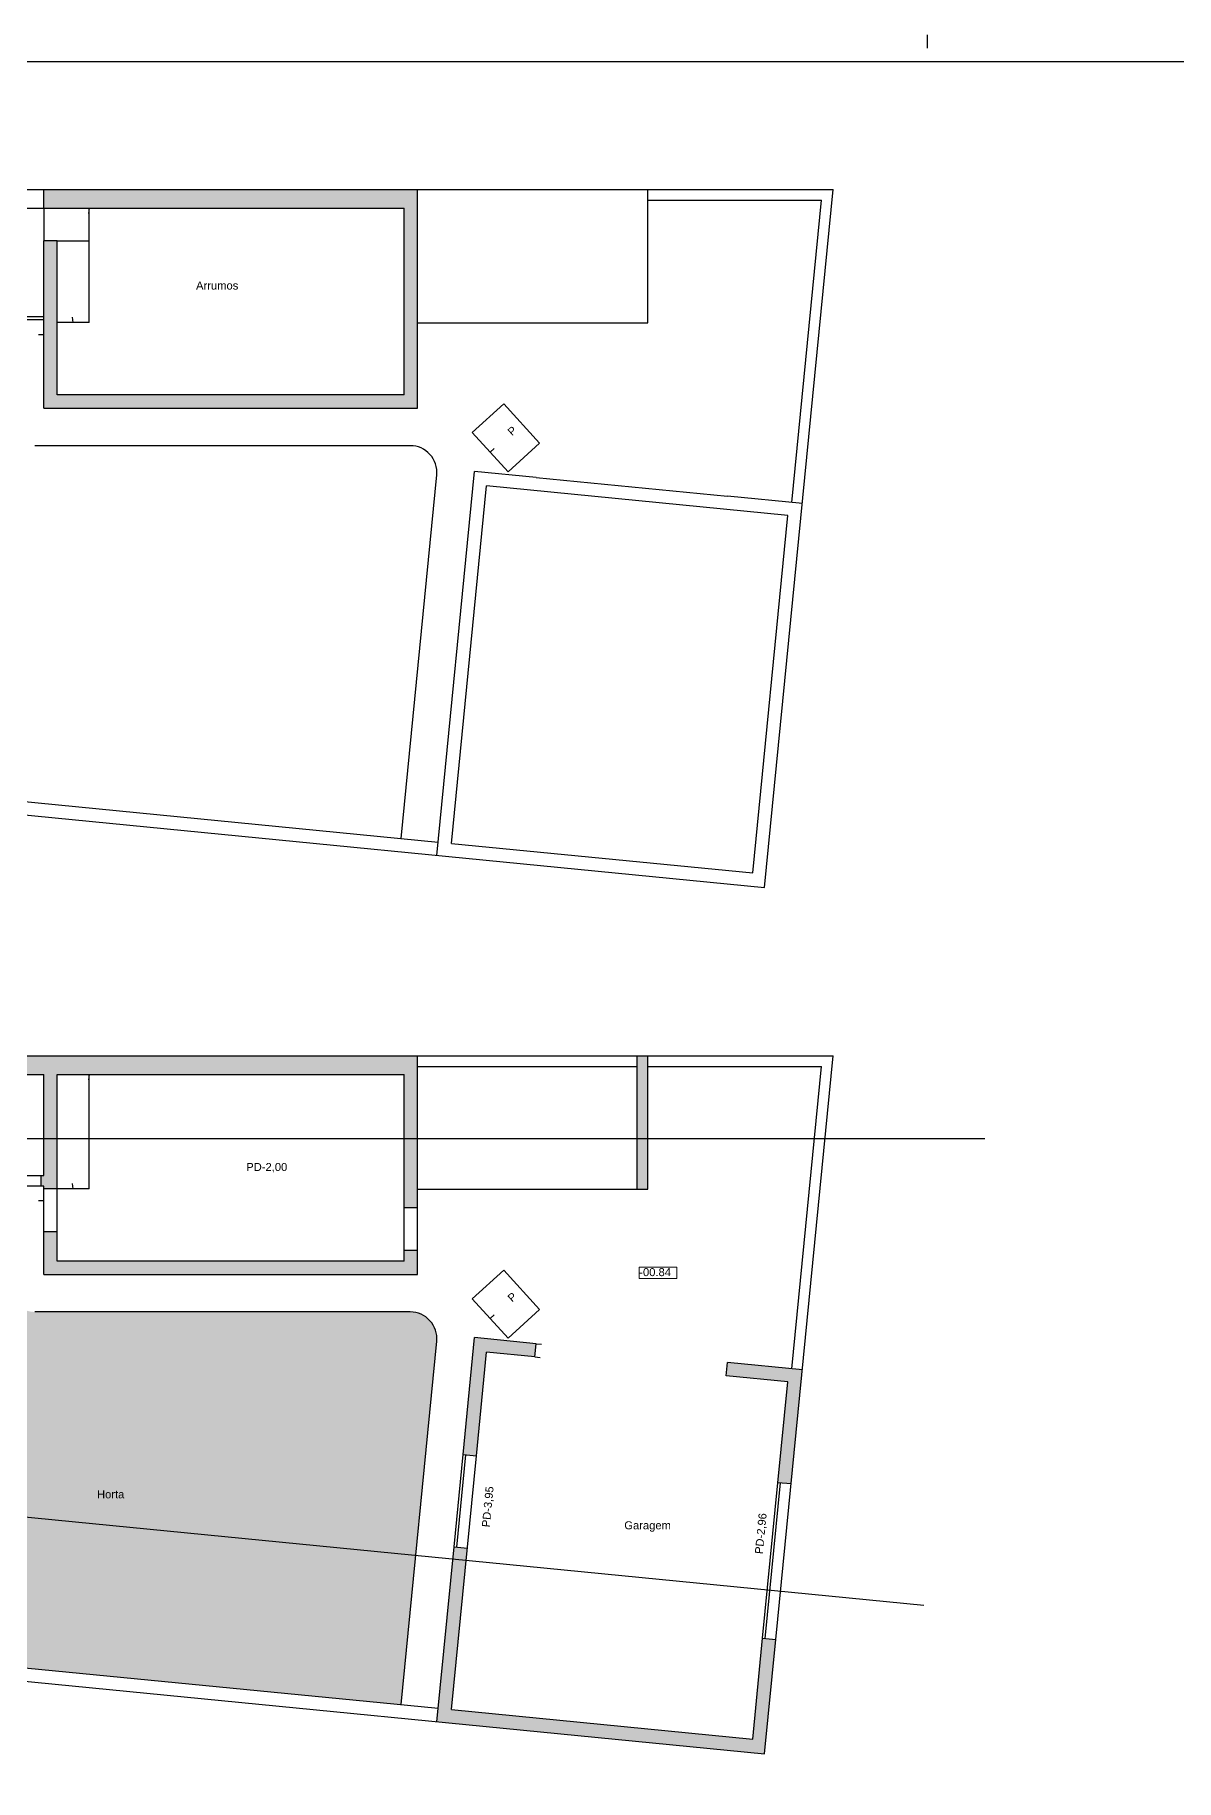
# Model space of a CAD drawing. Header units: metres. Extents: x 0 to 84.5, y 0 to 59.4.
# Drawn here: x 25.78 to 47.16, y 26.69 to 59.4 of the extents above; entities that cross this region are included whole.
import ezdxf
from ezdxf.xclip import XClip

# ---------------------------------------------------------------- set-up
doc = ezdxf.new("R2010")
doc.units = ezdxf.units.M
doc.header["$MEASUREMENT"] = 0
doc.header["$XCLIPFRAME"] = 0
doc.set_wipeout_variables(frame=1)
doc.linetypes.add('Ponteado', pattern=[0.00025, 0, -0.00025])
doc.linetypes.add('Wipeout_Contour', pattern=[1, 0, -1])
doc.layers.add('A-Folha rótulo', color=7, linetype='Continuous')
doc.layers.add('A-Percursos', color=7, linetype='Continuous')
doc.styles.add('GENERATED_STYLE_2', font='swiss.ttf')

# ---------------------------------------------------------------- blocks, each defined once
blk = doc.blocks.new('Desenho_1_2', base_point=(-0.6638176144193568, -0.4464974306380775))
at = {"color": 254, "linetype": 'Wipeout_Contour', "lineweight": 0, "ltscale": 3.557082242551806}
blk.add_wipeout([(8.881784197001252e-16, 5.806466418789569e-14), (0.845, 5.806466418789569e-14), (0.845, 0.594), (8.881784197001252e-16, 0.594)], dxfattribs=at)
at = {"layer": 'A-Percursos', "linetype": 'Continuous', "lineweight": 0, "ltscale": 1000, "true_color": 0xe5e5e5}
for points in [[(0.2594628862114767, 0.5615108595866393), (0.261962886211478, 0.5615108595866395), (0.3269628862114818, 0.5615108595866393), (0.3294628862114807, 0.5615108595866393), (0.3294628862114805, 0.5650108595866471), (0.2594628862114767, 0.5650108595866378)], [(0.3269628856228866, 0.5615108584219727), (0.3269628856228866, 0.528510859586645), (0.3294628862114831, 0.528510859586645), (0.3294628862114831, 0.5615108584219727)], [(0.2594628850149158, 0.540610860124431), (0.2594628850149158, 0.5401108600067117), (0.2619628856035123, 0.5401108600067117), (0.2619628856035123, 0.5554110757780103), (0.2594628850149158, 0.5554110757780103), (0.2594628850149158, 0.5426108605953083)], [(0.3294628862114841, 0.5240108595866447), (0.3294628862114831, 0.528510859586645), (0.3269628862114818, 0.5285108595866445), (0.326962886211482, 0.5265108595866443), (0.2619628862114827, 0.5265108595866398), (0.2619628862114766, 0.5401108600067117), (0.2594628862114851, 0.540110860006711), (0.2594628862114845, 0.5240108595866396)], [(0.1260582005584707, 0.4025524832779835), (0.1260582005584615, 0.3939524832779839), (0.1288748672251251, 0.3939524832779819), (0.1288748672251304, 0.3994524832779818), (0.1708628862115015, 0.3994524832779491), (0.1708628862114773, 0.3754524832779477), (0.1585128862114813, 0.3754524832779572), (0.158512886211476, 0.3722351731195567), (0.1734628862114768, 0.3722351731195446), (0.1734628862114799, 0.3782524832779541), (0.1862602920316155, 0.3782524832779558), (0.1862602920316172, 0.3802524832779551), (0.1734628862114828, 0.3802524832779529), (0.1734628862114971, 0.3991524832779532), (0.2594628862114767, 0.3991524832779657), (0.2594628862114808, 0.3802524832779678), (0.2589628862114837, 0.3802524832779677), (0.2589628862114821, 0.3782524832779656), (0.2594628862114818, 0.3782524832779659), (0.2594628862114809, 0.3777524832779661), (0.261962886211481, 0.377752483277966), (0.261962886211478, 0.3991524832779659), (0.3269628862114818, 0.3991524832779739), (0.3269628862114807, 0.3741524832779718), (0.3294628862114831, 0.3741524832779713), (0.3294628862114805, 0.4026524832779735), (0.1734628862115014, 0.4026524832779526), (0.1288748672251343, 0.4026524832779811), (0.101024867225133, 0.4026524832780027), (0.10102486722513, 0.3994524832780023), (0.1077985927153324, 0.3994524832779968)], [(0.370662886211482, 0.4026524832779796), (0.3706628862114838, 0.3776524832779795), (0.3726628862114842, 0.3776524832779793), (0.3726628862114849, 0.4026524832779794)], [(0.3294628862114841, 0.3616524832779712), (0.3294628862114831, 0.3661524832779716), (0.3269628862114818, 0.3661524832779709), (0.326962886211482, 0.3641524832779708), (0.2619628862114827, 0.3641524832779662), (0.2619628862114801, 0.3697524832779671), (0.2594628862114848, 0.3697524832779665), (0.2594628862114845, 0.3616524832779661)], [(0.342447114568144, 0.347099076721865), (0.3515035957591184, 0.3462101737814171), (0.3517477998636342, 0.3486982180646524), (0.3402032743894279, 0.3498313251096191), (0.3380542782696636, 0.3279365354171527), (0.340542322552897, 0.327692331312635)], [(0.4016082072996567, 0.3438043678100957), (0.3875756375422137, 0.3451816789595806), (0.3873314334376949, 0.3426936346763469), (0.3988759589119035, 0.3415605276313796), (0.397020007717561, 0.3226513910787974), (0.3995080520007943, 0.3224071869742792)], [(0.3363546177022132, 0.3106197472058404), (0.333138379521022, 0.2778514895387457), (0.3945433124312516, 0.2718245322392239), (0.3966459798958377, 0.2932473079747689), (0.3941579356126013, 0.2934915120792885), (0.3923019844182607, 0.2745823755267052), (0.3358731400745001, 0.28012092461719), (0.3388426619854479, 0.3103755431013224)]]:
    blk.add_hatch(color=254, dxfattribs=at).paths.add_polyline_path(points)
at = {"layer": 'A-Percursos', "linetype": 'Continuous', "lineweight": 0, "ltscale": 1000, "true_color": 0x534e3e}
blk.add_hatch(color=59, dxfattribs=at).paths.add_polyline_path([(0.3264185717982068, 0.2810489002143608), (0.3331041462438032, 0.3491640750689327, 0.4431686787776788), (0.3281280576773336, 0.3546524832779707), (0.2577970094773948, 0.3546524832779664, -0.2769588087507661), (0.2533854646861262, 0.3572991298079926), (0.2510631535730519, 0.3616524832779654), (0.2269679867900891, 0.3616524832779638), (0.206039456616063, 0.2928642341390427)])
at = {"layer": 'A-Folha rótulo', "linetype": 'Continuous', "ltscale": 1000}
for p, q in [((0.4250000032037531, 0.5940000032038102), (0.4250000032037531, 0.5915000000000574)), ((0.005999997615812817, 0.5889999967963047), (0.839000002384188, 0.5889999967963047))]:
    blk.add_line(p, q, dxfattribs=at)
at = {"layer": 'A-Folha rótulo', "color": 252, "linetype": 'Continuous', "lineweight": 0, "ltscale": 1000}
for p, q in [((0.3780778918711113, 0.363016287655328), (0.3710486530082497, 0.363016287655328)), ((0.3710486530082497, 0.363016287655328), (0.3710486530082497, 0.3608984992281768)), ((0.3710486530082497, 0.3608984992281768), (0.3780778918711113, 0.3608984992281768)), ((0.3780778918711113, 0.3608984992281768), (0.3780778918711113, 0.363016287655328))]:
    blk.add_line(p, q, dxfattribs=at)
at = {"layer": 'A-Percursos', "linetype": 'Continuous', "ltscale": 1000}
for p, q in [((0.1734628910813492, 0.5650108602002101), (0.3294628920499254, 0.5650108602002101)), ((0.2594628904853021, 0.5615108657881509), (0.2594628904853021, 0.5650108602002101)), ((0.3294628920499254, 0.5240108555063399), (0.3294628920499254, 0.5650108602002101)), ((0.3294628920499254, 0.5650108602002101), (0.4073842145888472, 0.5650108602002101)), ((0.3726628824386672, 0.5400108533456693), (0.3726628824386672, 0.5650108602002101)), ((0.3726628824386672, 0.5630108651921037), (0.4051782983006704, 0.5630108651921037)), ((0.3945433090742202, 0.4341829036579981), (0.4073842145888472, 0.5650108602002101)), ((0.3996177689811177, 0.5063581108588421), (0.4051782983006704, 0.5630108651921037)), ((0.1734628910813492, 0.5615108657881509), (0.2594628904853021, 0.5615108657881509)), ((0.2594628904853021, 0.5615108657881509), (0.3269628888461728, 0.5615108657881509)), ((0.2594628904853021, 0.5615108657881509), (0.2594628904853021, 0.5554110805885943)), ((0.2679628913048667, 0.5401108549847986), (0.2679628913048667, 0.5615108657881509)), ((0.3269628888461728, 0.5265108587100925), (0.3269628888461728, 0.5615108657881509)), ((0.2594628904853021, 0.5406108631804452), (0.2594628904853021, 0.5554110805885943)), ((0.2619628810975616, 0.5554110805885943), (0.2594628904853021, 0.5554110805885943)), ((0.2619628810975616, 0.5265108587100925), (0.2619628810975616, 0.5554110805885943)), ((0.2619628810975616, 0.5554110805885943), (0.2679628913048667, 0.5554110805885943)), ((0.1734628910813492, 0.5412070829757626), (0.2594628904853021, 0.5412070829757626)), ((0.2594628904853021, 0.5406108631804452), (0.1734628910813492, 0.5406108631804452)), ((0.2594628904853021, 0.5240108555063399), (0.2594628904853021, 0.5406108631804452)), ((0.2679628913048667, 0.5401108549847986), (0.2619628810975616, 0.5401108549847986)), ((0.3294628920499254, 0.5400108533456693), (0.3726628824386672, 0.5400108533456693)), ((0.2594628904853021, 0.5240108555063399), (0.3294628920499254, 0.5240108555063399)), ((0.3269628888461728, 0.5265108587100925), (0.2619628810975616, 0.5265108587100925)), ((0.3456514978661522, 0.5248594969661782), (0.3397304489128107, 0.5194797940807145)), ((0.3523761233251084, 0.517458192070248), (0.3456514978661522, 0.5248594969661782)), ((0.3281280552624996, 0.5170108540907281), (0.2577970107497086, 0.5170108540907281)), ((0.346455074371767, 0.5120784891847844), (0.3397304489128107, 0.5194797940807145)), ((0.346455074371767, 0.5120784891847844), (0.3523761233251084, 0.517458192070248)), ((0.3264185711858957, 0.4434072804908427), (0.333104150424386, 0.5115224488443223)), ((0.3331383741029498, 0.4402098596607876), (0.3402032720746018, 0.5121896972528769)), ((0.3517477952220876, 0.5110565887782804), (0.3402032720746018, 0.5121896972528769)), ((0.3517477952220876, 0.5110565887782804), (0.3875756426131898, 0.507540049144134)), ((0.3358731456977331, 0.4424793000322442), (0.3424471139403482, 0.50945745654823)), ((0.3988759537497322, 0.5039188993843409), (0.3424471139403482, 0.50945745654823)), ((0.4016082070458722, 0.5061627412500873), (0.3875756426131898, 0.507540049144134)), ((0.3923019855071173, 0.4369407554598483), (0.3988759537497322, 0.5039188993843409)), ((0.1995337288850351, 0.455861148686966), (0.3333850918210434, 0.4427234994516943)), ((0.1987839936044162, 0.4533968927324564), (0.3945433090742202, 0.4341829036579981)), ((0.3358731456977331, 0.4424793000322442), (0.3923019855071173, 0.4369407554598483)), ((0.1734628910813492, 0.40265248253588), (0.3294628920499254, 0.40265248253588)), ((0.3294628920499254, 0.3616524778420098), (0.3294628920499254, 0.40265248253588)), ((0.3294628920499254, 0.40265248253588), (0.4073842145888472, 0.40265248253588)), ((0.370662887430561, 0.3776524882728326), (0.370662887430561, 0.40265248253588)), ((0.3726628824386672, 0.3776524882728326), (0.3726628824386672, 0.40265248253588)), ((0.3966459751180178, 0.2932473022167566), (0.4073842145888472, 0.40265248253588)), ((0.1734628910813492, 0.3991524881238208), (0.2594628904853021, 0.3991524881238208)), ((0.2594628904853021, 0.3802524805242214), (0.2594628904853021, 0.3991524881238208)), ((0.2619628810975616, 0.3991524881238208), (0.3269628888461728, 0.3991524881238208)), ((0.2619628810975616, 0.3641524810457626), (0.2619628810975616, 0.3991524881238208)), ((0.2679628913048667, 0.3777524773204687), (0.2679628913048667, 0.3991524881238208)), ((0.3269628888461728, 0.3641524810457626), (0.3269628888461728, 0.3991524881238208)), ((0.3294628920499254, 0.4006524875277738), (0.370662887430561, 0.4006524875277738)), ((0.3726628824386672, 0.4006524875277738), (0.4051782983006704, 0.4006524875277738)), ((0.3996177689811177, 0.343999733194512), (0.4051782983006704, 0.4006524875277738)), ((0.02532022111854269, 0.3871463734264936), (0.4358375643730781, 0.3871463734264936)), ((0.1734628910813492, 0.3802524805242214), (0.2594628904853021, 0.3802524805242214)), ((0.2589628822896556, 0.3782524855161152), (0.2589628822896556, 0.3802524805242214)), ((0.2594628904853021, 0.3782524855161152), (0.1734628910813492, 0.3782524855161152)), ((0.2594628904853021, 0.3616524778420098), (0.2594628904853021, 0.3782524855161152)), ((0.2679628913048667, 0.3777524773204687), (0.2594628904853021, 0.3777524773204687)), ((0.3294628920499254, 0.3776524882728326), (0.3726628824386672, 0.3776524882728326)), ((0.3294628920499254, 0.3741524812692802), (0.3269628888461728, 0.3741524812692802)), ((0.2594628904853021, 0.3697524846965505), (0.2619628810975616, 0.3697524846965505)), ((0.3269628888461728, 0.3641524810457626), (0.2619628810975616, 0.3641524810457626)), ((0.3294628920499254, 0.366152488645362), (0.3269628888461728, 0.366152488645362)), ((0.2594628904853021, 0.3616524778420098), (0.3294628920499254, 0.3616524778420098)), ((0.3456514978661522, 0.3625011193018482), (0.3397304489128107, 0.3571214164163846)), ((0.3523761233251084, 0.355099814405918), (0.3456514978661522, 0.3625011193018482)), ((0.346455074371767, 0.3497201115204544), (0.3397304489128107, 0.3571214164163846)), ((0.3281280552624996, 0.3546524890178914), (0.2577970107497086, 0.3546524890178914)), ((0.346455074371767, 0.3497201115204544), (0.3523761233251084, 0.355099814405918)), ((0.3264185711858957, 0.2810489028265127), (0.333104150424386, 0.3491640711799924)), ((0.3380542819272589, 0.3279365386507265), (0.3402032720746018, 0.3498313195885469)), ((0.3517477952220876, 0.3486982237054436), (0.3402032720746018, 0.3498313195885469)), ((0.3405423232124555, 0.327692326639783), (0.3424471139403482, 0.3470990788839001)), ((0.3515035958026374, 0.3462101698287538), (0.3424471139403482, 0.3470990788839001)), ((0.3515035958026374, 0.3462101698287538), (0.3517477952220876, 0.3486982237054436)), ((0.3873314306022464, 0.3426936301946075), (0.3875756426131898, 0.3451816840712972)), ((0.4016082070458722, 0.3438043635857573), (0.3875756426131898, 0.3451816840712972)), ((0.3988759537497322, 0.341560521720011), (0.3873314306022464, 0.3426936301946075)), ((0.3970200054240283, 0.3226513852878292), (0.3988759537497322, 0.341560521720011)), ((0.3358731456977331, 0.2801209223679141), (0.3405423232124555, 0.327692326639783)), ((0.3363546192153642, 0.3106197476337511), (0.3380542819272589, 0.3279365386507265)), ((0.3368522224358063, 0.3105709052315624), (0.338551885147701, 0.3278876962485378)), ((0.3380542819272589, 0.3279365386507265), (0.3405423232124555, 0.327692326639783)), ((0.2022811171560219, 0.3214942144696951), (0.424401479165177, 0.2996928624115447)), ((0.3941579338328212, 0.2934915142277), (0.3970200054240283, 0.3226513852878292)), ((0.3946555496447564, 0.2934426718255114), (0.3975176212359636, 0.3226025554771337)), ((0.3995080467092249, 0.322407185868379), (0.3970200054240283, 0.3226513852878292)), ((0.3331383741029498, 0.2778514945879508), (0.3363546192153642, 0.3106197476337511)), ((0.3363546192153642, 0.3106197476337511), (0.3388426605005608, 0.3103755482143009)), ((0.1995337288850351, 0.2935027836141292), (0.3333850918210434, 0.2803651343788576)), ((0.3923019855071173, 0.2745823777955183), (0.3941579338328212, 0.2934915142277)), ((0.3941579338328212, 0.2934915142277), (0.3966459751180178, 0.2932473022167566)), ((0.3945433090742202, 0.2718245259936682), (0.3966459751180178, 0.2932473022167566)), ((0.1987839936044162, 0.2910385150681263), (0.3945433090742202, 0.2718245259936682)), ((0.3358731456977331, 0.2801209223679141), (0.3923019855071173, 0.2745823777955183))]:
    blk.add_line(p, q, dxfattribs=at)
at = {"layer": 'A-Percursos', "linetype": 'Ponteado', "ltscale": 1000}
for p, q in [((0.2649628924969608, 0.5401108549847986), (0.2619628810975616, 0.5615108657881509)), ((0.2679628913048667, 0.5615108657881509), (0.2649628924969608, 0.5401108549847986)), ((0.2594628904853021, 0.5378108550593046), (0.1734628910813492, 0.5378108550593046)), ((0.3430927679380354, 0.5157791416327495), (0.3490138042998837, 0.521158844518213)), ((0.2649628924969608, 0.3777524773204687), (0.2619628810975616, 0.3991524881238208)), ((0.2679628913048667, 0.3991524881238208), (0.2649628924969608, 0.3777524773204687)), ((0.2594628904853021, 0.3754524773949746), (0.1734628910813492, 0.3754524773949746)), ((0.3430927679380354, 0.3534207639684195), (0.3490138042998837, 0.3588004668538831)), ((0.3517477952220876, 0.3486982237054436), (0.3875756426131898, 0.3451816840712972)), ((0.3515035958026374, 0.3462101698287538), (0.3873314306022464, 0.3426936301946075))]:
    blk.add_line(p, q, dxfattribs=at)
at = {"layer": 'A-Percursos', "linetype": 'Continuous', "ltscale": 1000}
for centre in [(0.3281280576773336, 0.5120108595866438), (0.3281280576773336, 0.3496524832779703)]:
    blk.add_arc(centre, 0.005000000000000662, 354.3943153392313, 90, dxfattribs=at)
at = {"layer": 'A-Folha rótulo', "color": 252, "linetype": 'Continuous', "lineweight": 0, "char_height": 0.0015, "attachment_point": 7, "style": 'GENERATED_STYLE_2'}
for s, insert in [('\\A1;{\\fSwis721 BT|b0|i0|c0|p34;Arrumos}', (0.2879950148359974, 0.5462516932217922)), ('\\A1;{\\fSwis721 BT|b0|i0|c0|p34;PD-2,00}', (0.29740113616376, 0.3807922638373382)), ('\\A1;{\\fSwis721 BT|b0|i0|c0|p34;-00.84}', (0.3710486529207579, 0.3613415460964764)), ('\\A1;{\\fSwis721 BT|b0|i0|c0|p34;Horta}', (0.2694341350257363, 0.3197061686747091)), ('\\A1;{\\fSwis721 BT|b0|i0|c0|p34;Garagem}', (0.3682441885845238, 0.3134613170989775))]:
    blk.add_mtext(s, dxfattribs=dict(at, insert=insert))
at = {"layer": 'A-Folha rótulo', "color": 252, "linetype": 'Continuous', "lineweight": 0, "char_height": 0.0015, "attachment_point": 8, "style": 'GENERATED_STYLE_2'}
for s, insert, rotation in [('\\A1;{\\fSwis721 BT|b0|i0|c0|p34;P}', (0.3477401622387945, 0.5192267400831037), 42.25744602853995), ('\\A1;{\\fSwis721 BT|b0|i0|c0|p34;P}', (0.3477401622387946, 0.3568683637744301), 42.25744602853995), ('\\A1;{\\fSwis721 BT|b0|i0|c0|p34;PD-3,95}', (0.3436784397759549, 0.318036179252966), 84.39431533922965), ('\\A1;{\\fSwis721 BT|b0|i0|c0|p34;PD-2,96}', (0.3948384596732401, 0.3130147706991219), 84.39431533922965)]:
    blk.add_mtext(s, dxfattribs=dict(at, insert=insert, rotation=rotation))

msp = doc.modelspace()

# ---------------------------------------------------------------- block references
at = {"color": 33, "linetype": 'Continuous', "lineweight": 0, "ltscale": 1000, "true_color": 0xa79d7c}
ref = msp.add_blockref('Desenho_1_2', (-66.38176144193568, -44.64974306380775), dxfattribs=dict(at, xscale=100, yscale=100, zscale=100))
XClip(ref).set_block_clipping_path([(8.881784197001252e-16, 5.806466418789569e-14), (0.845, 0.594)])

doc.saveas('drawing.dxf')
